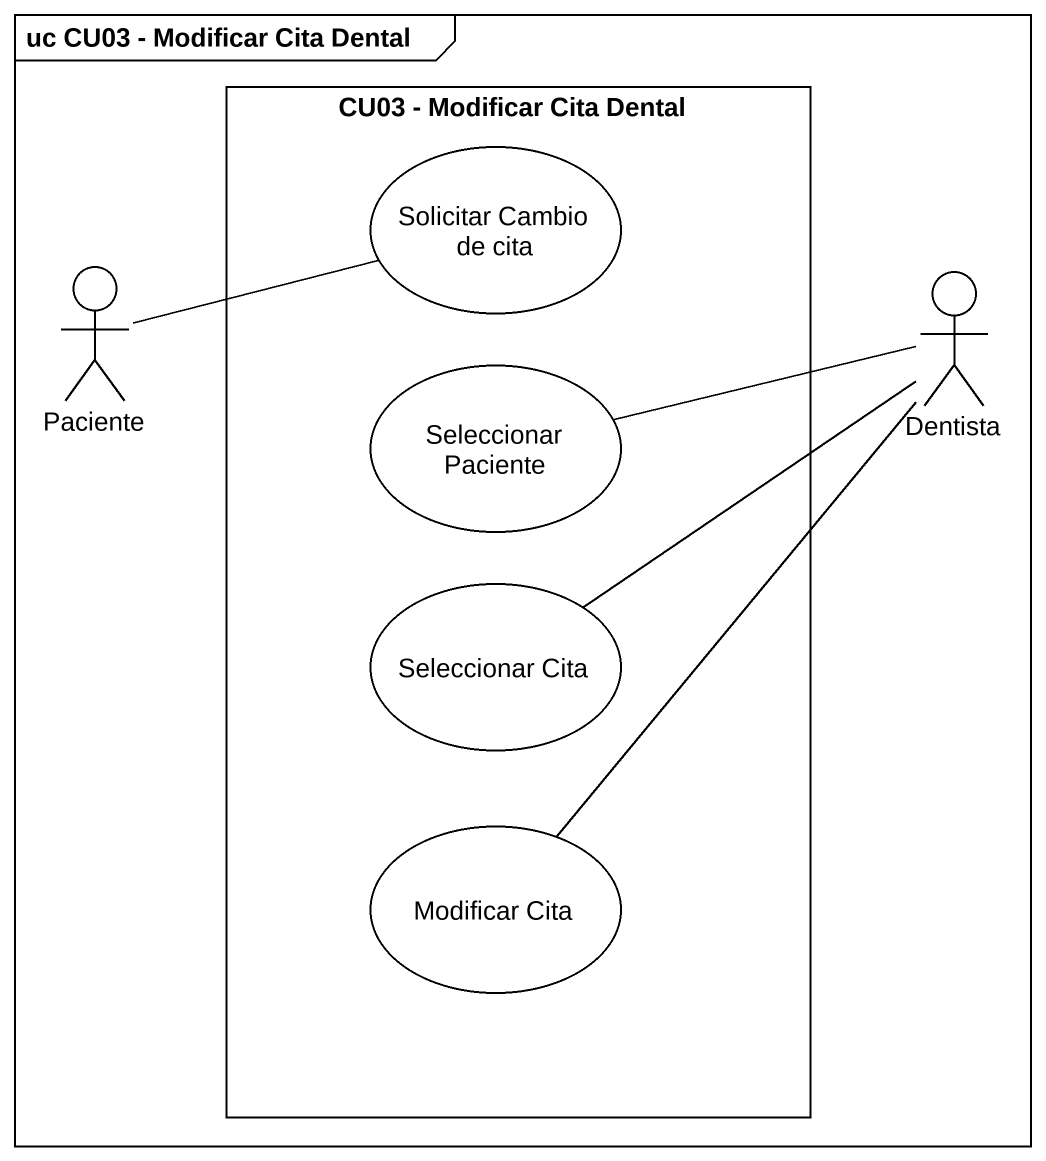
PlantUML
@startuml
mainframe uc CU03 - Modificar Cita Dental
rectangle "CU03 - Modificar Cita Dental" as CU03_Modificar_Cita_Dental {
  usecase "Solicitar Cambio de cita" as Solicitar_Cambio_de_cita
  usecase "Seleccionar Paciente" as Seleccionar_Paciente
  usecase "Seleccionar Cita" as Seleccionar_Cita
  usecase "Modificar Cita" as Modificar_Cita
}
actor Paciente
actor Dentista
Paciente -right- Solicitar_Cambio_de_cita
Dentista -left- Seleccionar_Paciente
Dentista -- Seleccionar_Cita
Dentista -- Modificar_Cita
@enduml
